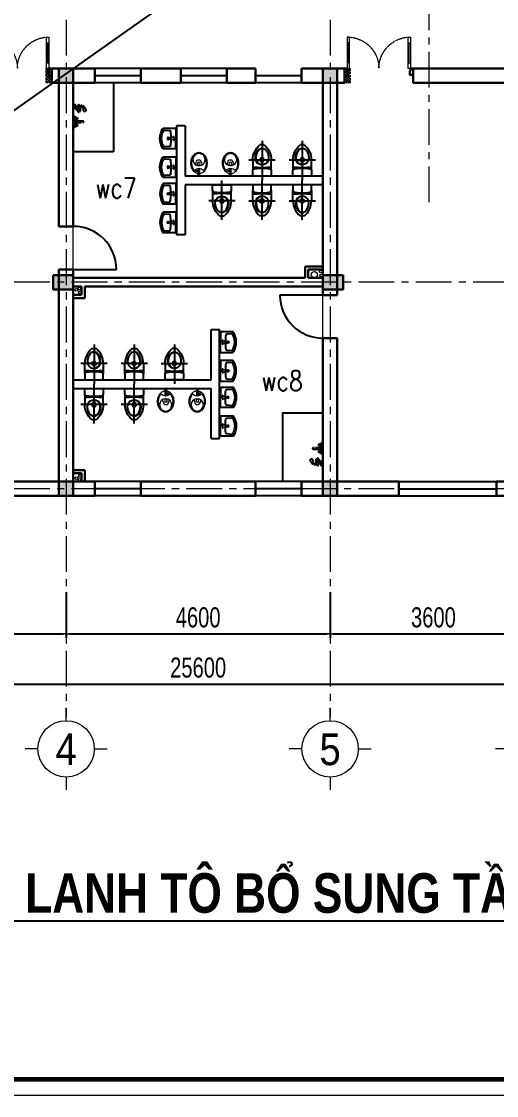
# Model space of a CAD drawing. Header units: millimetres. Extents: x -519517 to -431282, y -372679 to 113618.
# Drawn here: x -465669 to -457391, y -291019 to -272295 of the extents above; entities that cross this region are included whole.
import ezdxf
from ezdxf.enums import TextEntityAlignment as Align

# ---------------------------------------------------------------- set-up
doc = ezdxf.new("R2010")
doc.units = ezdxf.units.MM
doc.header["$LTSCALE"] = 5
for name, pattern in [('CENTER2', [28.575, 19.05, -3.175, 3.175, -3.175]), ('CENTERX2', [4, 2.5, -0.5, 0.5, -0.5]), ('DASHDOT', [1, 0.5, -0.25, 0, -0.25]), ('HIDDEN', [0.375, 0.25, -0.125]), ('HIDDEN2', [0.1875, 0.125, -0.0625])]:
    doc.linetypes.add(name, pattern=pattern)
doc.layers.get('0').update_dxf_attribs({"linetype": 'CENTER2'})
for name, color, linetype, lineweight in [('03', 252, 'Continuous', 30), ('BICO-9-NÉT CỬA', 9, 'Continuous', 25), ('Khungten_LCDI', 7, 'Continuous', 25), ('LC Dim', 8, 'Continuous', 18), ('LC Hatch', 252, 'Continuous', 9), ('LC ISO', 153, 'Continuous', 13), ('LC Net dam 1', 30, 'Continuous', 30), ('LC Net khuat', 4, 'HIDDEN', 13), ('LC Net manh', 9, 'Continuous', 5), ('LC Net thay', 7, 'Continuous', 25), ('LC Net truc', 79, 'DASHDOT', 13), ('LC Text1', 3, 'Continuous', 20), ('LC Text2', 7, 'Continuous', 25), ('NOITHAT', 125, 'Continuous', 13)]:
    doc.layers.add(name, color=color, linetype=linetype, lineweight=lineweight)
for name, color, linetype in [('1-KYHIEU', 1, 'Continuous'), ('1-NETMANH', 250, 'Continuous'), ('TEXT', 42, 'Continuous')]:
    doc.layers.add(name, color=color, linetype=linetype)
doc.layers.add('KCS_Plotter', color=11, linetype='Continuous', plot=False)
doc.styles.add('HOATBIF', font='hoatbif.shx', dxfattribs={"width": 0.75})
doc.styles.add('Khungten', font='VHAVAN.TTF', dxfattribs={"width": 0.9, "height": 5000})
doc.styles.add('LC 1', font='VHAVANB.TTF')
doc.styles.add('LC 3', font='vnsimli.shx', dxfattribs={"width": 0.75})
doc.styles.add('LC3', font='VHARIALB.TTF', dxfattribs={"width": 0.8})
doc.styles.add('Title', font='VHBLACK.TTF')
doc.dimstyles.new('Copy of 1-110', dxfattribs={"dimscale": 110, "dimtxt": 2.5, "dimasz": 0.35, "dimexe": 0.5, "dimexo": 0, "dimgap": 0.8, "dimtad": 1, "dimdec": 0, "dimzin": 0, "dimdsep": 46, "dimtxsty": 'HOATBIF', "dimblk1": 'DOT', "dimblk2": 'DOT', "dimsah": 1, "dimcen": -1, "dimdle": 1, "dimclrd": 256, "dimclre": 256, "dimclrt": 4, "dimadec": 3, "dimazin": 2, "dimtfac": 0.333333, "dimtdec": 0, "dimtix": 1, "dimtmove": 2, "dimatfit": 3, "dimldrblk": 'DOT', "dimfxl": 1, "dimtvp": 0.833333, "dimtolj": 1, "dimtzin": 0, "dimarcsym": 0})

# ---------------------------------------------------------------- blocks, each defined once
blk = doc.blocks.new('A$C442A5462')
for p, q in [((283, 133, -500), (287, 172, -500)), ((298, 172, -500), (287, 172, -500)), ((304, 133, -500), (298, 172, -500)), ((265, 143, -500), (283, 143, -500)), ((265, 114, -500), (265, 143, -500)), ((324, 114, -500), (265, 114, -500)), ((270, 114, -500), (270, 143, -500)), ((304, 143, -500), (324, 143, -500)), ((320, 143, -500), (320, 114, -500)), ((324, 143, -500), (324, 114, -500)), ((355, 139, -500), (324, 139, -500)), ((355, 117, -500), (324, 117, -500)), ((355, 108, -500), (355, 150, -500)), ((367, 162, -500), (369, 162, -500)), ((369, 96, -500), (367, 96, -500))]:
    blk.add_line(p, q)
at = {"elevation": -500}
for points in [[(332, 139, 0.088181), (321, 171, 0.106057), (284, 213, 0.085827), (232, 240, 0.075509), (167, 250, 0.075509), (101, 240, 0.085827), (49, 213, 0.106057), (12, 171, 0.126726), (0, 125, 0.126726), (12, 79, 0.106057), (49, 37, 0.085827), (101, 10, 0.075509), (167, 0, 0.075509)], [(282, 196, 0.017476), (275, 201, 0.085827), (228, 226, 0.075509), (167, 235, 0.075509), (105, 226, 0.072574), (65, 206, 0.039619)], [(65, 44, 0.072574), (105, 24, 0.075509), (167, 15, 0.075509)], [(167, 0, 0.075509), (232, 10, 0.085827), (284, 37, 0.106057), (321, 79, 0.106073), (333, 117, 0.126726)], [(167, 15, 0.075509), (228, 24, 0.085827), (275, 49, 0.017476), (282, 54, 0.126726)]]:
    blk.add_lwpolyline(points, format="xyb", dxfattribs=at)
for centre, radius in [((114, 125, -500), 95.1), ((178, 128, -500), 23.1)]:
    blk.add_circle(centre, radius)
for centre, radius, start, end in [((189, 73, -500), 102, 86.446, 129.8111), ((345, 125, -500), 95.1, 131.563, 228.437), ((141, 131, -500), 26.6, 129.8111, 184.9288), ((141, 126, -500), 26.6, 175.0712, 230.1889), ((189, 184, -500), 102, 230.1889, 275.818), ((294, 133, -500), 15.2, 136.8143, 43.1857), ((294, 133, -500), 10.6, 180, 0), ((367, 150, -500), 12.2, 90, 180), ((367, 108, -500), 12.2, 180, 270)]:
    blk.add_arc(centre, radius, start, end)
blk = doc.blocks.new('lavabo7')
for p, q in [((-265, 20), (0, 20)), ((-36, 80), (-14, 179)), ((-25, 62), (-36, 80)), ((-34, 216), (34, 216)), ((0, 62), (-25, 62)), ((-14, 179), (0, 179)), ((0, 182), (0, 250)), ((14, 179), (0, 179)), ((0, 62), (25, 62)), ((265, 20), (0, 20)), ((36, 80), (14, 179)), ((25, 62), (36, 80))]:
    blk.add_line(p, q)
blk.add_lwpolyline([(0, 0), (265, 0), (265, 335, 0.2674), (250, 361, 0.128929), (0, 430, 0.128929), (-250, 361, 0.2674), (-265, 335), (-265, 0)], format="xyb", close=True)
for points in [[(1, 390, 0.110412), (-200, 343, 0.310359), (-216, 313), (-206, 187, 0.356533), (-179, 159, 0.015229), (-21, 146)], [(21, 146, 0.015229), (179, 159, 0.356533), (206, 187), (216, 313, 0.310359), (200, 343, 0.110412), (-1, 390, 0.110412)]]:
    blk.add_lwpolyline(points, format="xyb")
at = {"const_width": 18}
for points in [[(-68, 79, -1), (-50, 79, -1)], [(68, 79, 1), (50, 79, 1)]]:
    blk.add_lwpolyline(points, format="xyb", close=True, dxfattribs=at)
for radius in [22.8, 12.8]:
    blk.add_circle((0, 216), radius)
blk = doc.blocks.new('mb-xibet3')
for p, q in [((185, 0), (-185, 0)), ((-210, -25), (-210, -134)), ((-210, -370), (-210, -134)), ((-210, -215), (0, -200)), ((-179, -169), (-118, -176)), ((0, -200), (210, -215)), ((118, -176), (179, -169)), ((210, -134), (210, -25)), ((210, -134), (210, -370)), ((50, -710), (-50, -710))]:
    blk.add_line(p, q)
blk.add_circle((0, -370), 45)
for centre, radius, start, end in [((-185, -25), 25, 90, 180), ((-175, -134), 35, 180, 263.211), ((0, 817), 1000, 263.211, 276.789), ((175, -134), 35, 276.789, 0), ((185, -25), 25, 0, 90), ((240, -366), 450, 180.5512, 229.851), ((0, -410), 150, 357.1299, 182.8701), ((194, -405), 345, 182.0821, 195.8931), ((15, -410), 150, 92.8613, 182.8701), ((209, -405), 345, 182.0821, 195.8931), ((10, -370), 45, 96.3794, 263.6206), ((-240, -366), 450, 310.149, 359.4488), ((-194, -405), 345, 344.1069, 357.9179), ((99, -432), 245, 195.8931, 214.5044), ((114, -432), 245, 195.8931, 214.5044), ((38, -474), 172, 214.5044, 238.9274), ((53, -474), 172, 214.5044, 238.9274), ((0, -537), 97.7, 238.9274, 270), ((15, -537), 97.7, 238.9274, 265.5985), ((0, -537), 97.7, 270, 301.0726), ((-38, -474), 172, 301.0726, 325.4956), ((-99, -432), 245, 325.4956, 344.1069)]:
    blk.add_arc(centre, radius, start, end)
at = {"layer": '1-NETMANH'}
for p, q in [((0, -802), (0, 95)), ((-300, -370), (300, -370))]:
    blk.add_line(p, q, dxfattribs=at)
blk = doc.blocks.new('Vt03')
at = {"color": 0}
for p, q in [((125, 280), (129, 294)), ((182, 227), (168, 215)), ((221, 192), (198, 180)), ((33, 60), (73, 60)), ((172, 12), (33, 16)), ((33, 16), (33, -11)), ((45, 16), (45, 42)), ((53, 80), (53, 40)), ((61, 15), (61, 42)), ((33, -11), (172, -7)), ((33, -60), (73, -60)), ((45, -42), (45, -11)), ((53, -40), (53, -80)), ((61, -42), (61, -10))]:
    blk.add_line(p, q, dxfattribs=at)
for points in [[(7, 309), (7, 268), (14, 268), (14, 309)], [(0, -100), (0, 100), (26, 100), (26, -100)], [(26, 13), (26, -7), (33, -7), (33, 13)]]:
    blk.add_lwpolyline(points, close=True, dxfattribs=at)
blk.add_lwpolyline([(12, 289, -1.296082), (34, 259, -1.917127), (36, 270, -0.167053), (49, 238, -1.448302), (30, 244, -0.673139), (85, 228, -0.486099), (61, 204, -1.074451), (67, 232, -0.361514), (101, 182, -1.428906), (80, 192, -0.287584), (119, 201, -1.502211), (109, 190, -0.316107), (116, 228, -1.315856), (125, 213, -0.643473), (103, 240, -0.070392), (116, 258, -0.515207), (128, 256, -1.801469), (107, 258, 0.730196), (91, 279, -2.626927), (97, 289, 0.91518), (113, 291, 0.978175), (109, 291, 0.823089), (127, 287, -1.030732)], format="xyb", dxfattribs=at)
for centre, radius in [((53, 60), 20), ((53, 60), 12), ((53, -60), 20), ((53, -60), 12)]:
    blk.add_circle(centre, radius, dxfattribs=at)
for centre, radius, start, end in [((98, 194), 89.8, 21.3285, 72.4278), ((101, 167), 130, 16.3177, 77.8898), ((220, 229), 54.3, 194.4065, 245.2427), ((216, 201), 10.4, 297.0942, 16.3177), ((172, 2), 9.94, 270, 90)]:
    blk.add_arc(centre, radius, start, end, dxfattribs=at)
blk = doc.blocks.new('lcdi fix')
at = {"layer": 'Defpoints', "lineweight": 0}
blk.add_lwpolyline([(-1200, -14850), (-1200, 14850), (40800, 14850), (40800, -14850)], close=True, dxfattribs=at)
at = {"layer": 'Khungten_LCDI', "color": 5, "lineweight": 60}
blk.add_lwpolyline([(0, -14650), (0, 14650), (40600, 14650), (40600, -14650)], close=True, dxfattribs=at)
at = {"color": 7, "style": 'Khungten', "width": 0.8}
for tag, p in [('REVISION', (39499, -10746)), ('NGAYHT', (39546, -11609))]:
    blk.add_attdef(tag, text='', height=200, dxfattribs=at).set_placement(p, align=Align.CENTER)
at = {"layer": 'LC Text1', "style": 'Title', "width": 3.882085}
for tag, p, p2 in [('TENBANVE1', (36913, -8886), (40339, -8886)), ('TENBANVE2', (36913, -9562), (40339, -9562))]:
    blk.add_attdef(tag, text='', height=250, dxfattribs=at).set_placement(p, p2, align=Align.FIT)
at = {"layer": 'LC Text1', "style": 'Title', "width": 0.7}
blk.add_attdef('SOBANVE', text='', height=250, dxfattribs=at).set_placement((39562, -13896), align=Align.CENTER)
blk = doc.blocks.new('DOT')
at = {"color": 0, "linetype": 'ByBlock'}
blk.add_line((-0.5, 0), (-1, 0), dxfattribs=at)
at = {"color": 0, "linetype": 'ByBlock', "const_width": 0.5}
blk.add_lwpolyline([(-0.25, 0, 1), (0.25, 0, 1)], format="xyb", close=True, dxfattribs=at)
blk = doc.blocks.new('*D272')
at = {"layer": 'Defpoints', "color": 0, "transparency": 16777216}
for p in [(-468491, -282242), (-464891, -282242), (-464891, -282972)]:
    blk.add_point(p, dxfattribs=at)
at = {"layer": 'LC Dim', "lineweight": -2, "transparency": 16777216}
for p, q in [((-468491, -282242), (-468491, -283042)), ((-464891, -282242), (-464891, -283042)), ((-468442, -282972), (-464940, -282972))]:
    blk.add_line(p, q, dxfattribs=at)
at = {"layer": 'LC Dim', "lineweight": -2, "transparency": 16777216, "xscale": 49, "yscale": 49, "zscale": 49, "rotation": 180}
blk.add_blockref('DOT', (-468491, -282972), dxfattribs=at)
at = {"layer": 'LC Dim', "lineweight": -2, "transparency": 16777216, "xscale": 49, "yscale": 49, "zscale": 49}
blk.add_blockref('DOT', (-464891, -282972), dxfattribs=at)
at = {"layer": 'LC Dim', "color": 4, "transparency": 16777216, "insert": (-466691, -282685), "char_height": 350, "attachment_point": 5, "style": 'HOATBIF'}
blk.add_mtext('\\A1;3600', dxfattribs=at)
blk = doc.blocks.new('_Dot')
at = {"color": 0, "linetype": 'ByBlock', "lineweight": -2}
blk.add_line((-0.5, 0), (-1, 0), dxfattribs=at)
at = {"color": 0, "linetype": 'ByBlock', "const_width": 0.5}
blk.add_lwpolyline([(-0.25, 0, 1), (0.25, 0, 1)], format="xyb", close=True, dxfattribs=at)
blk = doc.blocks.new('*D273')
at = {"layer": 'Defpoints', "color": 0, "transparency": 16777216}
for p in [(-464891, -282242), (-460291, -282242), (-460291, -282972)]:
    blk.add_point(p, dxfattribs=at)
at = {"layer": 'LC Dim', "lineweight": -2, "transparency": 16777216}
for p, q in [((-464891, -282242), (-464891, -283042)), ((-460291, -282242), (-460291, -283042)), ((-464842, -282972), (-460340, -282972))]:
    blk.add_line(p, q, dxfattribs=at)
at = {"layer": 'LC Dim', "lineweight": -2, "transparency": 16777216, "xscale": 49, "yscale": 49, "zscale": 49, "rotation": 180}
blk.add_blockref('DOT', (-464891, -282972), dxfattribs=at)
at = {"layer": 'LC Dim', "lineweight": -2, "transparency": 16777216, "xscale": 49, "yscale": 49, "zscale": 49}
blk.add_blockref('DOT', (-460291, -282972), dxfattribs=at)
at = {"layer": 'LC Dim', "color": 4, "transparency": 16777216, "insert": (-462591, -282685), "char_height": 350, "attachment_point": 5, "style": 'HOATBIF'}
blk.add_mtext('\\A1;4600', dxfattribs=at)
blk = doc.blocks.new('*D274')
at = {"layer": 'Defpoints', "color": 0, "transparency": 16777216}
for p in [(-460291, -282242), (-456691, -282242), (-456691, -282972)]:
    blk.add_point(p, dxfattribs=at)
at = {"layer": 'LC Dim', "lineweight": -2, "transparency": 16777216}
for p, q in [((-460291, -282242), (-460291, -283042)), ((-456691, -282242), (-456691, -283042)), ((-460242, -282972), (-456740, -282972))]:
    blk.add_line(p, q, dxfattribs=at)
at = {"layer": 'LC Dim', "lineweight": -2, "transparency": 16777216, "xscale": 49, "yscale": 49, "zscale": 49, "rotation": 180}
blk.add_blockref('DOT', (-460291, -282972), dxfattribs=at)
at = {"layer": 'LC Dim', "lineweight": -2, "transparency": 16777216, "xscale": 49, "yscale": 49, "zscale": 49}
blk.add_blockref('DOT', (-456691, -282972), dxfattribs=at)
at = {"layer": 'LC Dim', "color": 4, "transparency": 16777216, "insert": (-458491, -282685), "char_height": 350, "attachment_point": 5, "style": 'HOATBIF'}
blk.add_mtext('\\A1;3600', dxfattribs=at)
blk = doc.blocks.new('*D277')
at = {"layer": 'Defpoints', "color": 0, "transparency": 16777216}
for p in [(-475391, -282242), (-449791, -282242), (-449791, -283847)]:
    blk.add_point(p, dxfattribs=at)
at = {"layer": 'LC Dim', "lineweight": -2, "transparency": 16777216}
for p, q in [((-475391, -282242), (-475391, -283917)), ((-449791, -282242), (-449791, -283917)), ((-475342, -283847), (-449840, -283847))]:
    blk.add_line(p, q, dxfattribs=at)
at = {"layer": 'LC Dim', "lineweight": -2, "transparency": 16777216, "xscale": 49, "yscale": 49, "zscale": 49, "rotation": 180}
blk.add_blockref('DOT', (-475391, -283847), dxfattribs=at)
at = {"layer": 'LC Dim', "lineweight": -2, "transparency": 16777216, "xscale": 49, "yscale": 49, "zscale": 49}
blk.add_blockref('DOT', (-449791, -283847), dxfattribs=at)
at = {"layer": 'LC Dim', "color": 4, "transparency": 16777216, "insert": (-462591, -283560), "char_height": 350, "attachment_point": 5, "style": 'HOATBIF'}
blk.add_mtext('\\A1;25600', dxfattribs=at)
blk = doc.blocks.new('TTRUC')
at = {"layer": 'LC ISO'}
for p, q in [((0, 6.95), (0, 10.13)), ((-6.95, 0), (-10.13, 0)), ((6.95, 0), (10.13, 0)), ((0, -6.95), (0, -10.13))]:
    blk.add_line(p, q, dxfattribs=at)
at = {"layer": 'LC Net manh'}
blk.add_circle((0, 0), 6.95, dxfattribs=at)
blk = doc.blocks.new('*U159')
for p, q in [((-450, -90), (-450, -50)), ((-100, -70), (-450, -70)), ((-100, -90), (-100, -50)), ((-450, -1110), (-450, -1150)), ((-100, -1110), (-100, -1150)), ((-100, -1130), (-450, -1130))]:
    blk.add_line(p, q)
for points in [[(0, -50), (0, -90), (-550, -90), (-550, -50)], [(0, -1150), (0, -1110), (-550, -1110), (-550, -1150)]]:
    blk.add_lwpolyline(points, close=True)
at = {"linetype": 'HIDDEN2'}
for centre, start, end in [((0, -50), 180, 270), ((0, -1150), 90, 180)]:
    blk.add_arc(centre, 550, start, end, dxfattribs=at)
at = {"layer": '03'}
for points in [[(110, 0), (110, -60), (40, -60), (40, -50), (0, -50), (0, 0)], [(110, -1200), (110, -1140), (40, -1140), (40, -1150), (0, -1150), (0, -1200)]]:
    blk.add_lwpolyline(points, close=True, dxfattribs=at)
blk = doc.blocks.new('TIEUDE1')
at = {"layer": 'LC Text2', "color": 7, "style": 'LC 1'}
blk.add_attdef('TIªU§Ò', text='', height=5, dxfattribs=at).set_placement((0, 0), align=Align.BOTTOM_CENTER)
blk.add_attdef('TL', text='', height=3, dxfattribs=at).set_placement((0, -2), align=Align.TOP_CENTER)

msp = doc.modelspace()

# ---------------------------------------------------------------- hatches: boundary and pattern name
at = {"layer": 'LC Hatch'}
h = msp.add_hatch(dxfattribs=at)
h.set_pattern_fill('ANSI37', color=256, scale=10)
h.set_pattern_definition([(45, (1240.012, -319712.94), (-22.4506403, 22.4506403), []), (135, (1240.012, -319712.94), (-22.4506403, -22.4506403), [])])
h.paths.add_polyline_path([(-465241.3, -273365.8), (-465141.3, -273365.8), (-465141.3, -273115.8), (-465241.3, -273115.8)])
for points in [[(-464766.3, -273365.8), (-465016.3, -273365.8), (-465016.3, -273115.8), (-464766.3, -273115.8)], [(-460166.3, -273365.8), (-460416.3, -273365.8), (-460416.3, -273115.8), (-460166.3, -273115.8)], [(-465116.3, -276715.8), (-465116.3, -276965.8), (-464766.3, -276965.8), (-464766.3, -276715.8)], [(-460066.3, -276715.8), (-460066.3, -276965.8), (-460416.3, -276965.8), (-460416.3, -276715.8)], [(-464766.3, -280565.8), (-465016.3, -280565.8), (-465016.3, -280315.8), (-464766.3, -280315.8)], [(-460166.3, -280565.8), (-460416.3, -280565.8), (-460416.3, -280315.8), (-460166.3, -280315.8)]]:
    msp.add_hatch(color=256, dxfattribs=at).paths.add_polyline_path(points)
h = msp.add_hatch(dxfattribs=at)
h.set_pattern_fill('ANSI37', color=256, scale=10)
h.set_pattern_definition([(45, (6440.012, -319712.94), (-22.4506403, 22.4506403), []), (135, (6440.012, -319712.94), (-22.4506403, -22.4506403), [])])
h.paths.add_polyline_path([(-460041.3, -273365.8), (-459941.3, -273365.8), (-459941.3, -273115.8), (-460041.3, -273115.8)])

# ---------------------------------------------------------------- linework, layer by layer
at = {"layer": '1-KYHIEU'}
for p, q in [((-464766.3, -276615.8), (-464016.3, -276615.8)), ((-460416.3, -277065.8), (-461166.3, -277065.8))]:
    msp.add_line(p, q, dxfattribs=at)
at = {"layer": 'BICO-9-NÉT CỬA'}
for p, q in [((-463591.3, -273115.8), (-464391.3, -273115.8)), ((-462091.3, -273115.8), (-462891.3, -273115.8)), ((-463591.3, -273240.8), (-464391.3, -273240.8)), ((-463591.3, -273365.8), (-464391.3, -273365.8)), ((-462091.3, -273240.8), (-462891.3, -273240.8)), ((-462091.3, -273365.8), (-462891.3, -273365.8)), ((-460791.3, -273240.8), (-461591.3, -273240.8)), ((-460791.3, -273365.8), (-461591.3, -273365.8)), ((-463591.3, -280315.8), (-464391.3, -280315.8)), ((-463591.3, -280440.8), (-464391.3, -280440.8)), ((-460791.3, -280315.8), (-461591.3, -280315.8)), ((-460791.3, -280440.8), (-461591.3, -280440.8)), ((-459091.3, -280315.8), (-457391.3, -280315.8)), ((-459091.3, -280440.8), (-457391.3, -280440.8)), ((-463591.3, -280565.8), (-464391.3, -280565.8)), ((-460791.3, -280565.8), (-461591.3, -280565.8)), ((-459091.3, -280565.8), (-457391.3, -280565.8))]:
    msp.add_line(p, q, dxfattribs=at)
for centre, start, end in [((-464766.3, -276615.8), 0, 90), ((-460416.3, -277065.8), 180, 270)]:
    msp.add_arc(centre, 750, start, end, dxfattribs=at)
at = {"layer": 'KCS_Plotter'}
msp.add_line((-490081.8, -291018.6), (-431281.8, -249438.6), dxfattribs=at)
at = {"layer": 'LC ISO'}
for p, q in [((-464766.3, -276615.8), (-464766.3, -275865.8)), ((-460416.3, -277815.8), (-460416.3, -277065.8))]:
    msp.add_line(p, q, dxfattribs=at)
for centre, radius in [((-460564.9, -276708), 55), ((-460452.9, -276653.2), 24), ((-460443.1, -276722.4), 25), ((-464657.9, -276948.2), 24), ((-464709.8, -276974.6), 24), ((-464648.1, -277017.4), 25), ((-464709.8, -280257), 24), ((-464657.9, -280283.4), 24), ((-464648.1, -280214.2), 25)]:
    msp.add_circle(centre, radius, dxfattribs=at)
at = {"layer": 'LC Net dam 1'}
for p, q in [((-464391.3, -273115.8), (-465141.3, -273115.8)), ((-465141.3, -273365.8), (-465141.3, -273115.8)), ((-464391.3, -273365.8), (-464391.3, -273115.8)), ((-462891.3, -273115.8), (-463591.3, -273115.8)), ((-463591.3, -273365.8), (-463591.3, -273115.8)), ((-462891.3, -273365.8), (-462891.3, -273115.8)), ((-461591.3, -273115.8), (-462091.3, -273115.8)), ((-462091.3, -273365.8), (-462091.3, -273115.8)), ((-461591.3, -273365.8), (-461591.3, -273115.8)), ((-460041.3, -273115.8), (-460791.3, -273115.8)), ((-460791.3, -273365.8), (-460791.3, -273115.8)), ((-460041.3, -273115.8), (-460041.3, -273365.8)), ((-458841.3, -273115.8), (-456816.3, -273115.8)), ((-458841.3, -273115.8), (-458841.3, -273365.8)), ((-465016.3, -273365.8), (-465141.3, -273365.8)), ((-465016.3, -275865.8), (-465016.3, -273365.8)), ((-464766.3, -273365.8), (-465016.3, -273365.8)), ((-464766.3, -273365.8), (-465016.3, -273365.8)), ((-464766.3, -275865.8), (-464766.3, -273365.8)), ((-464391.3, -273365.8), (-464766.3, -273365.8)), ((-462891.3, -273365.8), (-463591.3, -273365.8)), ((-461591.3, -273365.8), (-462091.3, -273365.8)), ((-460416.3, -273365.8), (-460791.3, -273365.8)), ((-460416.3, -277065.8), (-460416.3, -273365.8)), ((-460166.3, -273365.8), (-460416.3, -273365.8)), ((-460166.3, -273365.8), (-460416.3, -273365.8)), ((-460166.3, -273365.8), (-460041.3, -273365.8)), ((-460166.3, -277065.8), (-460166.3, -273365.8)), ((-458841.3, -273365.8), (-456816.3, -273365.8)), ((-464766.3, -275865.8), (-465016.3, -275865.8)), ((-465116.3, -276715.8), (-465116.3, -276965.8)), ((-465116.3, -276715.8), (-465116.3, -276965.8)), ((-465016.3, -280315.8), (-465016.3, -276615.8)), ((-464766.3, -276615.8), (-465016.3, -276615.8)), ((-464766.3, -280315.8), (-464766.3, -276615.8)), ((-460726.3, -276765.8), (-460726.3, -276565.8)), ((-460416.3, -276565.8), (-460726.3, -276565.8)), ((-460416.3, -276620.8), (-460671.3, -276620.8)), ((-460671.3, -276765.8), (-460671.3, -276620.8)), ((-460066.3, -276715.8), (-460066.3, -276965.8)), ((-460066.3, -276715.8), (-460066.3, -276965.8)), ((-460726.3, -276765.8), (-464766.3, -276765.8)), ((-464766.3, -276915.8), (-464766.3, -277060.8)), ((-464621.3, -276915.8), (-464766.3, -276915.8)), ((-464621.3, -276915.8), (-464621.3, -277060.8)), ((-464566.3, -276915.8), (-464566.3, -277115.8)), ((-460416.3, -276915.8), (-464566.3, -276915.8)), ((-460416.3, -276765.8), (-460671.3, -276765.8)), ((-464621.3, -277060.8), (-464766.3, -277060.8)), ((-464566.3, -277115.8), (-464766.3, -277115.8)), ((-460416.3, -277065.8), (-460166.3, -277065.8)), ((-460416.3, -280315.8), (-460416.3, -277815.8)), ((-460416.3, -277815.8), (-460166.3, -277815.8)), ((-460166.3, -280315.8), (-460166.3, -277815.8)), ((-464566.3, -280115.8), (-464766.3, -280115.8)), ((-464766.3, -280170.8), (-464766.3, -280315.8)), ((-464621.3, -280170.8), (-464766.3, -280170.8)), ((-464621.3, -280315.8), (-464621.3, -280170.8)), ((-464566.3, -280315.8), (-464566.3, -280115.8)), ((-465016.3, -280315.8), (-466091.3, -280315.8)), ((-464391.3, -280315.8), (-464766.3, -280315.8)), ((-464766.3, -280315.8), (-464621.3, -280315.8)), ((-464391.3, -280315.8), (-464391.3, -280565.8)), ((-461591.3, -280315.8), (-463591.3, -280315.8)), ((-463591.3, -280315.8), (-463591.3, -280565.8)), ((-461591.3, -280315.8), (-461591.3, -280565.8)), ((-460416.3, -280315.8), (-460791.3, -280315.8)), ((-460791.3, -280315.8), (-460791.3, -280565.8)), ((-460166.3, -280315.8), (-459091.3, -280315.8)), ((-459091.3, -280315.8), (-459091.3, -280565.8)), ((-457391.3, -280315.8), (-455991.3, -280315.8)), ((-457391.3, -280315.8), (-457391.3, -280565.8)), ((-464391.3, -280565.8), (-466091.3, -280565.8)), ((-464766.3, -280565.8), (-465016.3, -280565.8)), ((-464766.3, -280565.8), (-465016.3, -280565.8)), ((-461591.3, -280565.8), (-463591.3, -280565.8)), ((-459091.3, -280565.8), (-460791.3, -280565.8)), ((-460166.3, -280565.8), (-460416.3, -280565.8)), ((-460166.3, -280565.8), (-460416.3, -280565.8)), ((-455991.3, -280565.8), (-457391.3, -280565.8))]:
    msp.add_line(p, q, dxfattribs=at)
for points in [[(-464766.3, -273365.8), (-465016.3, -273365.8), (-465016.3, -273115.8), (-464766.3, -273115.8)], [(-460166.3, -273365.8), (-460416.3, -273365.8), (-460416.3, -273115.8), (-460166.3, -273115.8)], [(-465116.3, -276715.8), (-465116.3, -276965.8), (-464766.3, -276965.8), (-464766.3, -276715.8)], [(-460066.3, -276715.8), (-460066.3, -276965.8), (-460416.3, -276965.8), (-460416.3, -276715.8)], [(-464766.3, -280565.8), (-465016.3, -280565.8), (-465016.3, -280315.8), (-464766.3, -280315.8)], [(-460166.3, -280565.8), (-460416.3, -280565.8), (-460416.3, -280315.8), (-460166.3, -280315.8)]]:
    msp.add_lwpolyline(points, close=True, dxfattribs=at)
at = {"layer": 'LC Net khuat', "ltscale": 30}
for points in [[(-465241.3, -273115.8), (-465141.3, -273115.8), (-465141.3, -273365.8), (-465241.3, -273365.8)], [(-460041.3, -273115.8), (-459941.3, -273115.8), (-459941.3, -273365.8), (-460041.3, -273365.8)]]:
    msp.add_lwpolyline(points, close=True, dxfattribs=at)
at = {"layer": 'LC Net thay'}
for p, q in [((-464066.3, -273365.8), (-464066.3, -274565.8)), ((-462966.3, -274115.8), (-462966.3, -276015.8)), ((-462816.3, -274115.8), (-462966.3, -274115.8)), ((-462816.3, -274115.8), (-462816.3, -274990.8)), ((-464066.3, -274565.8), (-464766.3, -274565.8)), ((-460416.3, -274990.8), (-462816.3, -274990.8)), ((-462816.3, -275140.8), (-462816.3, -276015.8)), ((-460416.3, -275140.8), (-462816.3, -275140.8)), ((-462816.3, -276015.8), (-462966.3, -276015.8)), ((-462366.3, -278540.8), (-462366.3, -277665.8)), ((-462366.3, -277665.8), (-462216.3, -277665.8)), ((-462216.3, -279565.8), (-462216.3, -277665.8)), ((-464766.3, -278540.8), (-462366.3, -278540.8)), ((-464766.3, -278690.8), (-462366.3, -278690.8)), ((-462366.3, -279565.8), (-462366.3, -278690.8)), ((-462366.3, -279565.8), (-462216.3, -279565.8))]:
    msp.add_line(p, q, dxfattribs=at)
msp.add_lwpolyline([(-461116.3, -280315.8), (-461116.3, -279115.8), (-460416.3, -279115.8)], dxfattribs=at)
at = {"layer": 'LC Net truc', "linetype": 'CENTERX2', "ltscale": 50}
for p, q in [((-464891.3, -254265), (-464891.3, -284421.5)), ((-460291.3, -254265), (-460291.3, -284421.5)), ((-458566.3, -275446.9), (-458566.3, -262539.5)), ((-446173.2, -276840.8), (-479105.1, -276840.8)), ((-446173.2, -280440.8), (-479105.1, -280440.8))]:
    msp.add_line(p, q, dxfattribs=at)

# ---------------------------------------------------------------- block references
msp.add_blockref('Vt03', (-464766.3, -274044.6))
at = {"rotation": 180}
msp.add_blockref('Vt03', (-460416.3, -279737.1), dxfattribs=at)
at = {"layer": 'LC ISO', "ltscale": 2, "xscale": -1, "rotation": 90}
for p in [(-466341.3, -273115.8), (-460041.3, -273115.8)]:
    msp.add_blockref('*U159', p, dxfattribs=at)
at = {"layer": 'LC ISO', "xscale": 70.63098313741592, "yscale": 70.63098313741592, "zscale": 70.63098313741592}
for p in [(-464891.3, -284974.9), (-460291.3, -284974.9), (-456691.3, -284974.9)]:
    msp.add_blockref('TTRUC', p, dxfattribs=at)
at = {"layer": 'LC Net thay', "xscale": 1.400000036310157, "yscale": 1.400000036310157, "zscale": 1.400000036310157}
msp.add_blockref('lcdi fix', (-488401.8, -270228.6), dxfattribs=at)
at = {"layer": 'LC Text2'}
ref = msp.add_blockref('TIEUDE1', (-463677, -288039.9), dxfattribs=dict(at, xscale=140.1625041181867, yscale=140.1625041181867, zscale=140.1625041181867))
ref.add_attrib('TIªU§Ò', '%%UmÆt b»ng sµn, lanh t« bæ sung tÇng 2', dxfattribs={"color": 7, "height": 690.218, "style": 'LC3', "width": 0.8}).set_placement((-463677, -288039.9), align=Align.BOTTOM_CENTER)
at = {"layer": 'NOITHAT', "xscale": -1.125, "yscale": 1.125, "zscale": 1.125}
for p, rotation in [((-462435.2, -274575.3, 562.5), 90), ((-461885.2, -274575.3, 562.5), 90), ((-463297.4, -279106.4, 562.5), 270), ((-462747.4, -279106.4, 562.5), 270)]:
    msp.add_blockref('A$C442A5462', p, dxfattribs=dict(at, rotation=rotation))
at = {"layer": 'TEXT'}
for name, p, xscale, yscale, zscale, rotation in [('lavabo7', (-462966.3, -274334.4), -0.673200000077486, 0.6731999999901745, 0.6732000000000001, 90), ('mb-xibet3', (-461477.3, -274990.8), -0.76499999997759, 0.76499999997759, 0.7650000000000001, 180), ('mb-xibet3', (-460777.3, -274990.8), -0.76499999997759, 0.76499999997759, 0.7650000000000001, 180), ('lavabo7', (-462966.3, -274834.4), -0.673200000077486, 0.6731999999901745, 0.6732000000000001, 90), ('lavabo7', (-462966.3, -275297.2), 0.673200000077486, 0.673200000077486, 0.673200000077486, 89.99999999999999), ('lavabo7', (-462966.3, -275797.2), 0.673200000077486, 0.673200000077486, 0.673200000077486, 89.99999999999999), ('lavabo7', (-462216.3, -277884.4), 0.673200000077486, 0.673200000077486, 0.673200000077486, 270), ('mb-xibet3', (-464405.2, -278540.8), 0.76499999997759, 0.76499999997759, 0.76499999997759, 180), ('mb-xibet3', (-463705.2, -278540.8), 0.76499999997759, 0.76499999997759, 0.76499999997759, 180), ('mb-xibet3', (-463005.2, -278540.8), -0.76499999997759, 0.76499999997759, 0.7650000000000001, 180), ('lavabo7', (-462216.3, -278384.4), 0.673200000077486, 0.673200000077486, 0.673200000077486, 270), ('lavabo7', (-462216.3, -278847.2), -0.673200000077486, 0.6731999999901745, 0.6732000000000001, 270), ('lavabo7', (-462216.3, -279347.2), -0.673200000077486, 0.6731999999901745, 0.6732000000000001, 270)]:
    msp.add_blockref(name, p, dxfattribs=dict(at, xscale=xscale, yscale=yscale, zscale=zscale, rotation=rotation))
at = {"layer": 'TEXT', "yscale": 0.76499999997759}
for p, xscale, zscale in [((-462177.3, -275140.8), -0.76499999997759, 0.7650000000000001), ((-461477.3, -275140.8), 0.76499999997759, 0.76499999997759), ((-460777.3, -275140.8), 0.76499999997759, 0.76499999997759), ((-464405.2, -278690.8), -0.76499999997759, 0.7650000000000001), ((-463705.2, -278690.8), -0.76499999997759, 0.7650000000000001)]:
    msp.add_blockref('mb-xibet3', p, dxfattribs=dict(at, xscale=xscale, zscale=zscale))

# ---------------------------------------------------------------- texts
at = {"layer": 'LC Text1', "color": 3, "style": 'LC 3', "width": 0.8}
for s, p in [('wc7', (-464022.8, -275372.6)), ('wc8', (-461128.3, -278732.6))]:
    msp.add_text(s, height=350.41, dxfattribs=at).set_placement(p, align=Align.CENTER)
at = {"layer": 'LC Text1', "ltscale": 0.2, "style": 'LC 1', "width": 0.9}
for s, p in [('4', (-464891.3, -285424.8)), ('5', (-460291.3, -285424.8))]:
    msp.add_text(s, height=553, dxfattribs=at).set_placement(p, align=Align.BOTTOM_CENTER)

# ---------------------------------------------------------------- dimensions: what is measured, and where the dimension line sits
at = {"layer": 'LC Dim'}
for base, p1, p2, picture, middle in [((-449791.3, -283846.9), (-475391.3, -282241.7), (-449791.3, -282241.7), '*D277', (-462591.3, -283559.9)), ((-464891.3, -282971.9), (-468491.3, -282241.7), (-464891.3, -282241.7), '*D272', (-466691.3, -282684.9)), ((-460291.3, -282971.9), (-464891.3, -282241.7), (-460291.3, -282241.7), '*D273', (-462591.3, -282684.9)), ((-456691.3, -282971.9), (-460291.3, -282241.7), (-456691.3, -282241.7), '*D274', (-458491.3, -282684.9))]:
    dim = msp.add_linear_dim(base=base, p1=p1, p2=p2, dimstyle='Copy of 1-110', override={"dimscale": 140}, dxfattribs=at)
    dim.commit()
    dim.dimension.update_dxf_attribs({"geometry": picture, "text_midpoint": middle})

doc.saveas('drawing.dxf')
